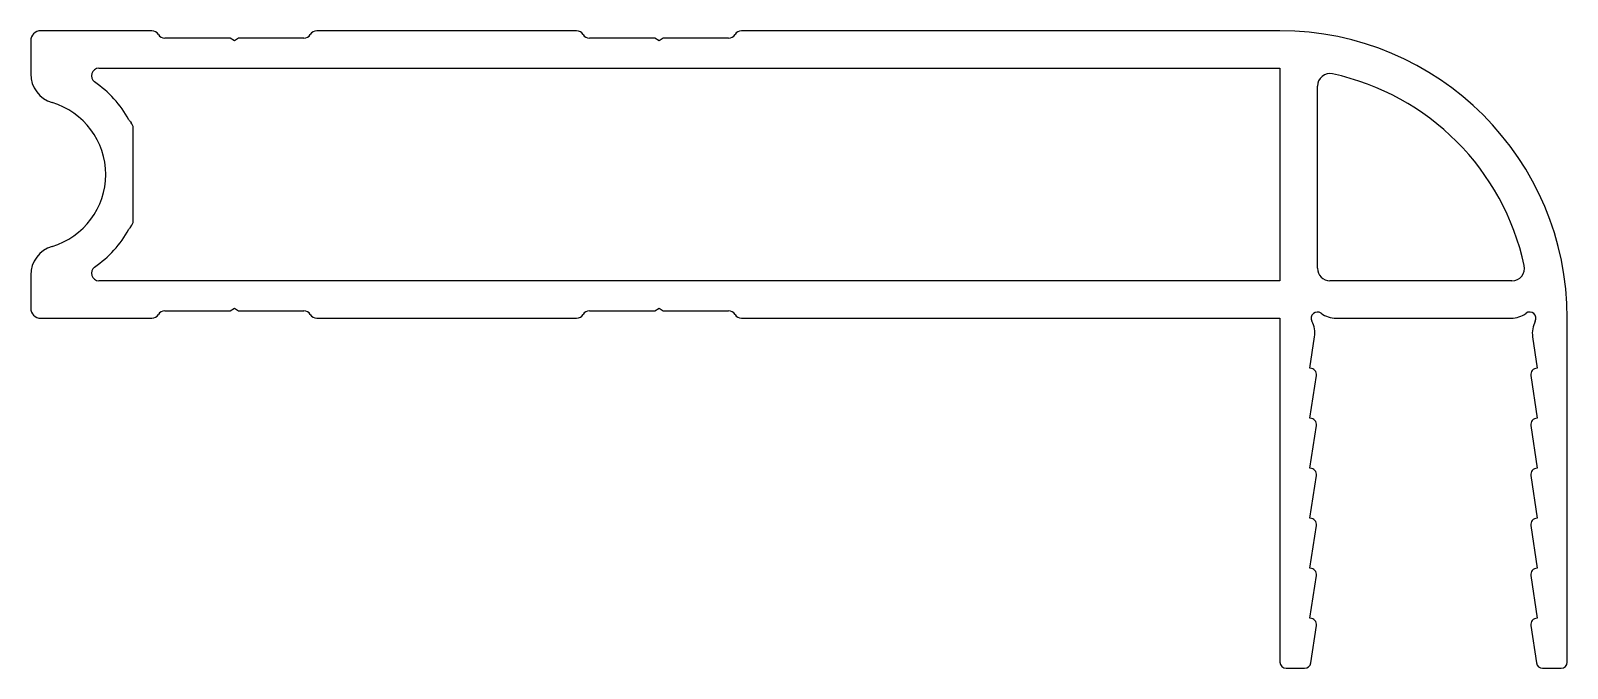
# Model space of a CAD drawing. Extents: x 1156.6 to 1218.1, y 2187.3 to 2212.8.
import ezdxf

# ---------------------------------------------------------------- set-up
doc = ezdxf.new("R2010")
doc.units = 0
doc.layers.get('0').update_dxf_attribs({"linetype": 'CONTINUOUS'})

msp = doc.modelspace()

# ---------------------------------------------------------------- linework, layer by layer
for p, q in [((1161.452, 2212.821), (1157.002, 2212.821)), ((1178.452, 2212.821), (1168.052, 2212.821)), ((1206.602, 2212.821), (1185.052, 2212.821)), ((1156.602, 2212.421), (1156.602, 2211.096)), ((1164.585, 2212.521), (1161.971, 2212.521)), ((1164.752, 2212.421), (1164.585, 2212.521)), ((1164.918, 2212.521), (1164.752, 2212.421)), ((1167.532, 2212.521), (1164.918, 2212.521)), ((1181.585, 2212.521), (1178.971, 2212.521)), ((1181.752, 2212.421), (1181.585, 2212.521)), ((1181.918, 2212.521), (1181.752, 2212.421)), ((1184.532, 2212.521), (1181.918, 2212.521)), ((1159.329, 2211.321), (1206.602, 2211.321)), ((1206.602, 2211.321), (1206.602, 2202.821)), ((1208.102, 2203.321), (1208.102, 2210.608)), ((1160.702, 2205.205), (1160.702, 2208.937)), ((1156.602, 2203.046), (1156.602, 2201.721)), ((1206.602, 2202.821), (1159.329, 2202.821)), ((1215.889, 2202.821), (1208.602, 2202.821)), ((1164.585, 2201.621), (1164.752, 2201.721)), ((1164.752, 2201.721), (1164.918, 2201.621)), ((1181.585, 2201.621), (1181.752, 2201.721)), ((1181.752, 2201.721), (1181.918, 2201.621)), ((1157.002, 2201.321), (1161.452, 2201.321)), ((1161.971, 2201.621), (1164.585, 2201.621)), ((1164.918, 2201.621), (1167.532, 2201.621)), ((1168.052, 2201.321), (1178.452, 2201.321)), ((1178.971, 2201.621), (1181.585, 2201.621)), ((1181.918, 2201.621), (1184.532, 2201.621)), ((1185.052, 2201.321), (1206.602, 2201.321)), ((1206.602, 2201.321), (1206.602, 2187.571)), ((1208.852, 2201.321), (1215.852, 2201.321)), ((1218.102, 2187.571), (1218.102, 2201.321)), ((1207.802, 2199.321), (1207.991, 2200.58)), ((1216.713, 2200.58), (1216.902, 2199.321)), ((1207.812, 2199.321), (1207.802, 2199.321)), ((1216.902, 2199.321), (1216.892, 2199.321)), ((1207.802, 2197.321), (1208.059, 2199.034)), ((1216.645, 2199.034), (1216.902, 2197.321)), ((1207.812, 2197.321), (1207.802, 2197.321)), ((1207.802, 2195.321), (1208.059, 2197.034)), ((1216.645, 2197.034), (1216.902, 2195.321)), ((1216.902, 2197.321), (1216.892, 2197.321)), ((1207.812, 2195.321), (1207.802, 2195.321)), ((1207.802, 2193.321), (1208.059, 2195.034)), ((1216.645, 2195.034), (1216.902, 2193.321)), ((1216.902, 2195.321), (1216.892, 2195.321)), ((1207.812, 2193.321), (1207.802, 2193.321)), ((1216.902, 2193.321), (1216.892, 2193.321)), ((1207.802, 2191.321), (1208.059, 2193.034)), ((1216.645, 2193.034), (1216.902, 2191.321)), ((1207.812, 2191.321), (1207.802, 2191.321)), ((1216.902, 2191.321), (1216.892, 2191.321)), ((1207.802, 2189.321), (1208.059, 2191.034)), ((1216.645, 2191.034), (1216.902, 2189.321)), ((1207.812, 2189.321), (1207.802, 2189.321)), ((1207.834, 2187.534), (1208.059, 2189.034)), ((1216.645, 2189.034), (1216.87, 2187.534)), ((1216.902, 2189.321), (1216.892, 2189.321)), ((1206.852, 2187.321), (1207.587, 2187.321)), ((1217.117, 2187.321), (1217.852, 2187.321))]:
    msp.add_line(p, q)
for centre, radius, start, end in [((1157.002, 2212.421), 0.4, 90, 180), ((1161.452, 2212.521), 0.3, 30, 90), ((1168.052, 2212.521), 0.3, 90, 150), ((1178.452, 2212.521), 0.3, 30, 90), ((1185.052, 2212.521), 0.3, 90, 150), ((1206.602, 2201.321), 11.5, 0, 90), ((1161.971, 2212.821), 0.3, 210, 270), ((1167.532, 2212.821), 0.3, 270, 330), ((1178.971, 2212.821), 0.3, 210, 270), ((1184.532, 2212.821), 0.3, 270, 330), ((1157.802, 2211.096), 1.2, 179.99996, 253.39845), ((1159.329, 2211.021), 0.3, 90.00001, 235.37784), ((1208.602, 2210.608), 0.5, 77.8468, 180), ((1206.602, 2201.321), 10, 12.1532, 77.8468), ((1156.602, 2207.071), 4.5, 29.15415, 55.37784), ((1156.602, 2207.071), 3, 286.60155, 73.39845), ((1161.056, 2209.556), 0.6, 209.15415, 223.4023), ((1160.402, 2208.937), 0.3, 0, 43.4023), ((1156.602, 2207.071), 4.5, 304.62216, 330.84585), ((1161.056, 2204.587), 0.6, 136.5977, 150.84585), ((1160.402, 2205.205), 0.3, 316.5977, 0), ((1157.802, 2203.046), 1.2, 106.60155, 180), ((1159.329, 2203.121), 0.3, 124.62216, 270), ((1208.602, 2203.321), 0.5, 180, 270), ((1215.889, 2203.321), 0.5, 270, 12.1532), ((1157.002, 2201.721), 0.4, 179.99996, 270), ((1161.452, 2201.621), 0.3, 270, 330), ((1161.971, 2201.321), 0.3, 90, 150), ((1167.532, 2201.321), 0.3, 30, 90), ((1168.052, 2201.621), 0.3, 210, 270), ((1178.452, 2201.621), 0.3, 270, 330), ((1178.971, 2201.321), 0.3, 90, 150), ((1184.532, 2201.321), 0.3, 30, 90), ((1185.052, 2201.621), 0.3, 210, 270), ((1208.102, 2201.321), 0.25, 53.1301, 208.33913), ((1207.002, 2200.728), 1, 351.46919, 28.33913), ((1208.852, 2202.321), 1, 233.1301, 270), ((1215.852, 2202.321), 1, 270, 306.8699), ((1216.602, 2201.321), 0.25, 331.66087, 126.8699), ((1217.702, 2200.728), 1, 151.66087, 188.53081), ((1207.812, 2199.071), 0.25, 351.46925, 90), ((1216.892, 2199.071), 0.25, 90, 188.5307), ((1207.812, 2197.071), 0.25, 351.46925, 90), ((1216.892, 2197.071), 0.25, 90, 188.5307), ((1207.812, 2195.071), 0.25, 351.46925, 90), ((1216.892, 2195.071), 0.25, 90, 188.5307), ((1207.812, 2193.071), 0.25, 351.46925, 90), ((1216.892, 2193.071), 0.25, 90, 188.5307), ((1207.812, 2191.071), 0.25, 351.46925, 90), ((1216.892, 2191.071), 0.25, 90, 188.5307), ((1207.812, 2189.071), 0.25, 351.46925, 90), ((1216.892, 2189.071), 0.25, 90, 188.5307), ((1206.852, 2187.571), 0.25, 180, 270), ((1217.852, 2187.571), 0.25, 270, 0), ((1207.587, 2187.571), 0.25, 270, 351.46925), ((1217.117, 2187.571), 0.25, 188.5307, 270)]:
    msp.add_arc(centre, radius, start, end)

doc.saveas('drawing.dxf')
